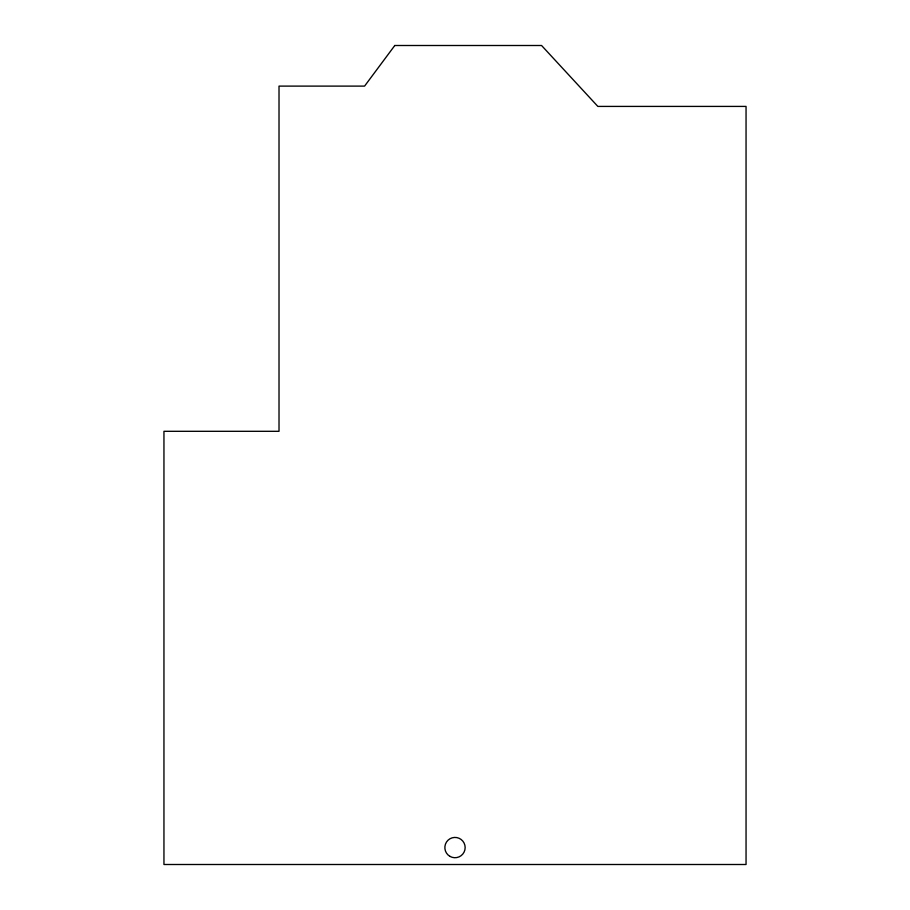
<?xml version="1.0" encoding="UTF-8"?>
<svg xmlns="http://www.w3.org/2000/svg" width="910" height="910" viewBox="0 0 910 910"><rect width="100%" height="100%" fill="white"/><g stroke="black" fill="none" stroke-linecap="round" stroke-linejoin="round"><path stroke-width="1.36" d="M394.792 45.5L364.58 86.109L279.017 86.109L279.017 431.306L163.948 431.306L163.948 864.5L746.052 864.5L746.052 106.413L597.847 106.413L541.564 45.5L394.792 45.5M449.927 856.367A10.158 10.158 0 0 0 465.158 847.574A10.158 10.158 0 0 0 449.927 838.781A10.158 10.158 0 0 0 449.927 856.367"/></g></svg>
